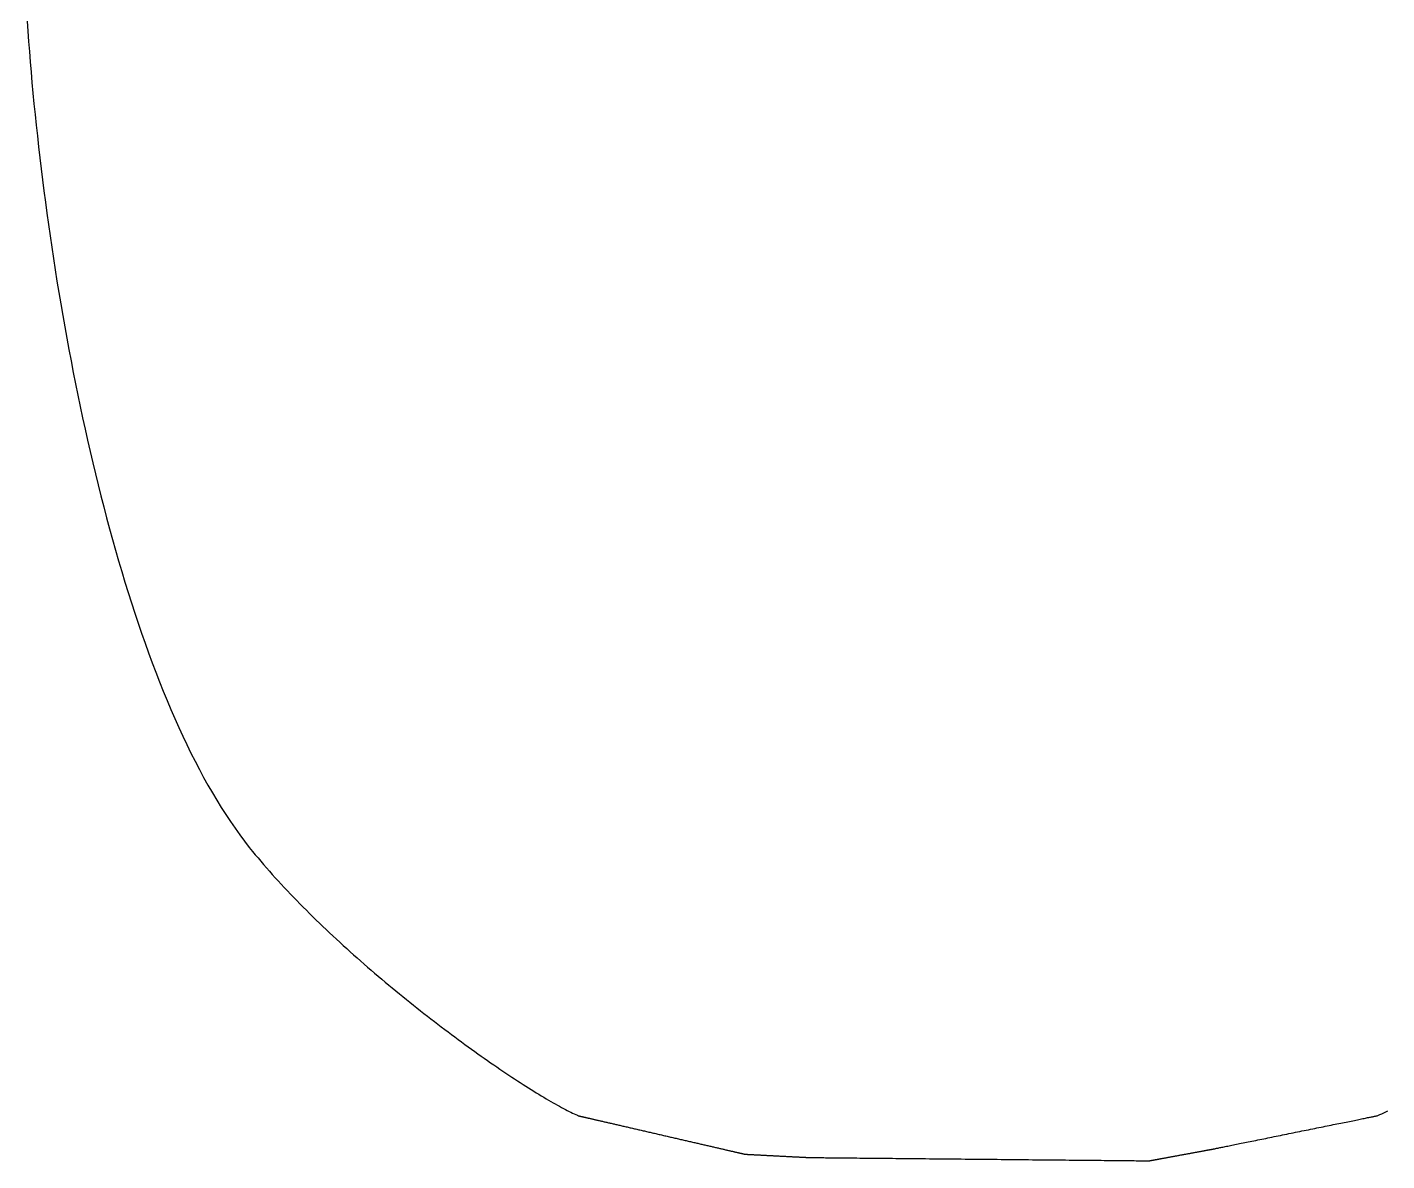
# Model space of a CAD drawing. Extents: x -41.2 to 15.8, y -4.2 to 22.
# Drawn here: x -39.74 to -33.35, y -4.16 to 1.16 of the extents above; entities that cross this region are included whole.
import ezdxf

# ---------------------------------------------------------------- set-up
doc = ezdxf.new("R2010")
doc.units = 0
doc.header["$MEASUREMENT"] = 0
doc.layers.add('LAYER_1', color=7, linetype='CONTINUOUS')

msp = doc.modelspace()

# ---------------------------------------------------------------- linework, layer by layer
at = {"layer": 'LAYER_1'}
for points in [[(-39.7356, 1.18639, 0), (-39.7324, 1.1396, 0), (-39.729, 1.09234, 0), (-39.7254, 1.04462, 0), (-39.7215, 0.99646, 0), (-39.7174, 0.94787, 0), (-39.7131, 0.89888, 0), (-39.7085, 0.8495, 0), (-39.7038, 0.79975, 0), (-39.6987, 0.74964, 0), (-39.6935, 0.6992, 0), (-39.688, 0.64843, 0), (-39.6823, 0.59737, 0), (-39.6764, 0.54602, 0), (-39.6702, 0.4944, 0), (-39.6638, 0.44254, 0), (-39.6572, 0.39044, 0), (-39.6503, 0.33812, 0), (-39.6433, 0.28561, 0), (-39.6359, 0.23292, 0), (-39.6284, 0.18007, 0), (-39.6206, 0.12707, 0), (-39.6126, 0.07394, 0), (-39.6043, 0.02071, 0), (-39.5958, -0.03262, 0), (-39.5871, -0.08603, 0), (-39.5781, -0.13949, 0), (-39.5689, -0.19299, 0), (-39.5595, -0.24652, 0), (-39.5498, -0.30005, 0), (-39.5399, -0.35357, 0), (-39.5298, -0.40707, 0), (-39.5194, -0.46051, 0), (-39.5088, -0.51389, 0), (-39.498, -0.5672, 0), (-39.4869, -0.6204, 0), (-39.4756, -0.67348, 0), (-39.464, -0.72644, 0), (-39.4522, -0.77924, 0), (-39.4402, -0.83187, 0), (-39.4279, -0.88432, 0), (-39.4154, -0.93656, 0), (-39.4027, -0.98858, 0), (-39.3897, -1.04037, 0), (-39.3765, -1.0919, 0), (-39.363, -1.14315, 0), (-39.3493, -1.19412, 0), (-39.3353, -1.24478, 0), (-39.3211, -1.29511, 0), (-39.3067, -1.3451, 0), (-39.292, -1.39474, 0), (-39.2771, -1.44399, 0), (-39.262, -1.49285, 0), (-39.2466, -1.54129, 0), (-39.2309, -1.58931, 0), (-39.215, -1.63688, 0), (-39.1989, -1.68399, 0), (-39.1825, -1.73061, 0), (-39.1659, -1.77673, 0), (-39.149, -1.82234, 0), (-39.1319, -1.86741, 0), (-39.1146, -1.91193, 0), (-39.097, -1.95589, 0), (-39.0791, -1.99925, 0), (-39.0611, -2.04201, 0), (-39.0427, -2.08415, 0), (-39.0241, -2.12566, 0), (-39.0053, -2.1665, 0), (-38.9862, -2.20668, 0), (-38.9669, -2.24616, 0), (-38.9473, -2.28493, 0), (-38.9275, -2.32298, 0), (-38.9075, -2.36028, 0), (-38.8872, -2.39682, 0), (-38.8666, -2.43259, 0), (-38.8458, -2.46756, 0), (-38.8247, -2.50172, 0), (-38.8034, -2.53504, 0), (-38.7818, -2.56752, 0), (-38.76, -2.59913, 0), (-38.738, -2.62987, 0), (-38.7157, -2.6597, 0), (-38.6931, -2.68861, 0), (-38.6777, -2.70769, 0), (-38.665, -2.72307, 0), (-38.6522, -2.73847, 0), (-38.6392, -2.75387, 0), (-38.626, -2.76927, 0), (-38.6127, -2.78468, 0), (-38.5991, -2.80008, 0), (-38.5854, -2.81548, 0), (-38.5716, -2.83088, 0), (-38.5576, -2.84627, 0), (-38.5435, -2.86164, 0), (-38.5292, -2.87701, 0), (-38.5147, -2.89236, 0), (-38.5002, -2.90769, 0), (-38.4855, -2.923, 0), (-38.4706, -2.93829, 0), (-38.4557, -2.95356, 0), (-38.4406, -2.9688, 0), (-38.4255, -2.98401, 0), (-38.4102, -2.99919, 0), (-38.3948, -3.01434, 0), (-38.3793, -3.02945, 0), (-38.3637, -3.04453, 0), (-38.348, -3.05956, 0), (-38.3322, -3.07455, 0), (-38.3164, -3.0895, 0), (-38.3005, -3.1044, 0), (-38.2845, -3.11924, 0), (-38.2684, -3.13404, 0), (-38.2523, -3.14878, 0), (-38.2361, -3.16347, 0), (-38.2198, -3.1781, 0), (-38.2035, -3.19267, 0), (-38.1872, -3.20717, 0), (-38.1708, -3.22161, 0), (-38.1544, -3.23598, 0), (-38.1379, -3.25028, 0), (-38.1214, -3.2645, 0), (-38.1049, -3.27865, 0), (-38.0884, -3.29273, 0), (-38.0718, -3.30672, 0), (-38.0553, -3.32064, 0), (-38.0387, -3.33447, 0), (-38.0221, -3.34821, 0), (-38.0056, -3.36186, 0), (-37.989, -3.37542, 0), (-37.9724, -3.38889, 0), (-37.9559, -3.40227, 0), (-37.9394, -3.41554, 0), (-37.9229, -3.42872, 0), (-37.9065, -3.44179, 0), (-37.89, -3.45476, 0), (-37.8736, -3.46762, 0), (-37.8573, -3.48037, 0), (-37.841, -3.49301, 0), (-37.8247, -3.50553, 0), (-37.8085, -3.51794, 0), (-37.7924, -3.53023, 0), (-37.7763, -3.5424, 0), (-37.7603, -3.55444, 0), (-37.7444, -3.56636, 0), (-37.7286, -3.57815, 0), (-37.7128, -3.58982, 0), (-37.6971, -3.60134, 0), (-37.6815, -3.61274, 0), (-37.666, -3.62399, 0), (-37.6507, -3.63511, 0), (-37.6354, -3.64608, 0), (-37.6202, -3.65691, 0), (-37.6051, -3.6676, 0), (-37.5902, -3.67813, 0), (-37.5753, -3.68852, 0), (-37.5607, -3.69875, 0), (-37.5461, -3.70882, 0), (-37.5317, -3.71874, 0), (-37.5174, -3.7285, 0), (-37.5032, -3.73809, 0), (-37.4892, -3.74752, 0), (-37.4754, -3.75678, 0), (-37.4617, -3.76587, 0), (-37.4482, -3.77479, 0), (-37.4348, -3.78354, 0), (-37.4216, -3.79211, 0), (-37.4086, -3.8005, 0), (-37.3958, -3.80871, 0), (-37.3831, -3.81673, 0), (-37.3707, -3.82457, 0), (-37.3584, -3.83223, 0), (-37.3463, -3.83969, 0), (-37.3345, -3.84696, 0), (-37.3228, -3.85403, 0), (-37.3114, -3.86091, 0), (-37.3002, -3.86759, 0), (-37.2891, -3.87406, 0), (-37.2784, -3.88033, 0), (-37.2678, -3.8864, 0), (-37.2575, -3.89225, 0), (-37.2474, -3.8979, 0), (-37.2376, -3.90333, 0), (-37.228, -3.90854, 0), (-37.2186, -3.91354, 0), (-37.2095, -3.91832, 0), (-37.2007, -3.92287, 0), (-37.1921, -3.9272, 0), (-37.1838, -3.9313, 0), (-37.1758, -3.93518, 0), (-37.1681, -3.93882, 0), (-37.1606, -3.94222, 0), (-37.1535, -3.94539, 0), (-37.1475, -3.94792, 0), (-37.1475, -3.94794, 0), (-37.1473, -3.94797, 0), (-37.1471, -3.94803, 0), (-37.1467, -3.94811, 0), (-37.1463, -3.94821, 0), (-37.1457, -3.94834, 0), (-37.1451, -3.94848, 0), (-37.1444, -3.94865, 0), (-37.1436, -3.94884, 0), (-37.1427, -3.94904, 0), (-37.1417, -3.94927, 0), (-37.1406, -3.94952, 0), (-37.1394, -3.94979, 0), (-37.1382, -3.95008, 0), (-37.1369, -3.95038, 0), (-37.1354, -3.95071, 0), (-37.1339, -3.95106, 0), (-37.1324, -3.95142, 0), (-37.1307, -3.95181, 0), (-37.129, -3.95221, 0), (-37.1271, -3.95263, 0), (-37.1252, -3.95307, 0), (-37.1232, -3.95352, 0), (-37.1212, -3.954, 0), (-37.1191, -3.95449, 0), (-37.1168, -3.955, 0), (-37.1146, -3.95553, 0), (-37.1122, -3.95607, 0), (-37.1098, -3.95663, 0), (-37.1073, -3.95721, 0), (-37.1047, -3.9578, 0), (-37.1021, -3.95841, 0), (-37.0993, -3.95904, 0), (-37.0966, -3.95968, 0), (-37.0937, -3.96033, 0), (-37.0908, -3.96101, 0), (-37.0878, -3.96169, 0), (-37.0848, -3.9624, 0), (-37.0817, -3.96311, 0), (-37.0785, -3.96384, 0), (-37.0753, -3.96459, 0), (-37.072, -3.96535, 0), (-37.0686, -3.96612, 0), (-37.0652, -3.96691, 0), (-37.0618, -3.96771, 0), (-37.0582, -3.96852, 0), (-37.0546, -3.96935, 0), (-37.051, -3.97019, 0), (-37.0473, -3.97104, 0), (-37.0436, -3.9719, 0), (-37.0398, -3.97278, 0), (-37.0359, -3.97367, 0), (-37.032, -3.97457, 0), (-37.0281, -3.97548, 0), (-37.0241, -3.9764, 0), (-37.02, -3.97734, 0), (-37.0159, -3.97828, 0), (-37.0118, -3.97924, 0), (-37.0076, -3.98021, 0), (-37.0033, -3.98118, 0), (-36.9991, -3.98217, 0), (-36.9947, -3.98317, 0), (-36.9904, -3.98418, 0), (-36.986, -3.98519, 0), (-36.9815, -3.98622, 0), (-36.977, -3.98725, 0), (-36.9725, -3.9883, 0), (-36.9679, -3.98935, 0), (-36.9633, -3.99041, 0), (-36.9587, -3.99148, 0), (-36.954, -3.99256, 0), (-36.9493, -3.99364, 0), (-36.9446, -3.99474, 0), (-36.9398, -3.99584, 0), (-36.935, -3.99694, 0), (-36.9302, -3.99806, 0), (-36.9253, -3.99918, 0), (-36.9204, -4.00031, 0), (-36.9155, -4.00144, 0), (-36.9105, -4.00259, 0), (-36.9056, -4.00373, 0), (-36.9006, -4.00489, 0), (-36.8955, -4.00605, 0), (-36.8905, -4.00721, 0), (-36.8854, -4.00838, 0), (-36.8803, -4.00955, 0), (-36.8752, -4.01073, 0), (-36.8701, -4.01192, 0), (-36.8649, -4.0131, 0), (-36.8598, -4.0143, 0), (-36.8546, -4.01549, 0), (-36.8494, -4.01669, 0), (-36.8442, -4.0179, 0), (-36.8389, -4.0191, 0), (-36.8337, -4.02031, 0), (-36.8284, -4.02153, 0), (-36.8232, -4.02274, 0), (-36.8179, -4.02396, 0), (-36.8126, -4.02518, 0), (-36.8073, -4.02641, 0), (-36.802, -4.02763, 0), (-36.7966, -4.02886, 0), (-36.7913, -4.03009, 0), (-36.786, -4.03132, 0), (-36.7807, -4.03255, 0), (-36.7753, -4.03378, 0), (-36.77, -4.03501, 0), (-36.7646, -4.03624, 0), (-36.7593, -4.03748, 0), (-36.7539, -4.03871, 0), (-36.7486, -4.03994, 0), (-36.7432, -4.04118, 0), (-36.7379, -4.04241, 0), (-36.7326, -4.04364, 0), (-36.7272, -4.04487, 0), (-36.7219, -4.0461, 0), (-36.7166, -4.04733, 0), (-36.7113, -4.04855, 0), (-36.7059, -4.04978, 0), (-36.7006, -4.051, 0), (-36.6954, -4.05222, 0), (-36.6901, -4.05344, 0), (-36.6848, -4.05466, 0), (-36.6795, -4.05587, 0), (-36.6743, -4.05708, 0), (-36.6691, -4.05829, 0), (-36.6638, -4.05949, 0), (-36.6586, -4.06069, 0), (-36.6535, -4.06189, 0), (-36.6483, -4.06308, 0), (-36.6431, -4.06426, 0), (-36.638, -4.06545, 0), (-36.6329, -4.06663, 0), (-36.6278, -4.0678, 0), (-36.6228, -4.06897, 0), (-36.6177, -4.07013, 0), (-36.6127, -4.07129, 0), (-36.6077, -4.07244, 0), (-36.6027, -4.07359, 0), (-36.5978, -4.07473, 0), (-36.5929, -4.07586, 0), (-36.588, -4.07699, 0), (-36.5831, -4.07811, 0), (-36.5783, -4.07923, 0), (-36.5735, -4.08033, 0), (-36.5687, -4.08143, 0), (-36.564, -4.08252, 0), (-36.5593, -4.08361, 0), (-36.5546, -4.08469, 0), (-36.55, -4.08575, 0), (-36.5454, -4.08681, 0), (-36.5408, -4.08786, 0), (-36.5363, -4.08891, 0), (-36.5318, -4.08994, 0), (-36.5274, -4.09097, 0), (-36.523, -4.09198, 0), (-36.5186, -4.09299, 0), (-36.5143, -4.09398, 0), (-36.51, -4.09497, 0), (-36.5058, -4.09594, 0), (-36.5016, -4.09691, 0), (-36.4975, -4.09786, 0), (-36.4934, -4.09881, 0), (-36.4893, -4.09974, 0), (-36.4854, -4.10066, 0), (-36.4814, -4.10157, 0), (-36.4775, -4.10247, 0), (-36.4737, -4.10336, 0), (-36.4699, -4.10423, 0), (-36.4661, -4.1051, 0), (-36.4624, -4.10595, 0), (-36.4588, -4.10678, 0), (-36.4552, -4.10761, 0), (-36.4517, -4.10842, 0), (-36.4483, -4.10922, 0), (-36.4449, -4.11, 0), (-36.4415, -4.11077, 0), (-36.4382, -4.11153, 0), (-36.435, -4.11227, 0), (-36.4319, -4.113, 0), (-36.4288, -4.11372, 0), (-36.4257, -4.11442, 0), (-36.4228, -4.1151, 0), (-36.4198, -4.11577, 0), (-36.417, -4.11643, 0), (-36.4142, -4.11706, 0), (-36.4115, -4.11769, 0), (-36.4089, -4.11829, 0), (-36.4063, -4.11889, 0), (-36.4039, -4.11946, 0), (-36.4014, -4.12002, 0), (-36.3991, -4.12056, 0), (-36.3968, -4.12108, 0), (-36.3946, -4.12159, 0), (-36.3925, -4.12208, 0), (-36.3904, -4.12255, 0), (-36.3885, -4.12301, 0), (-36.3866, -4.12344, 0), (-36.3848, -4.12386, 0), (-36.383, -4.12426, 0), (-36.3814, -4.12464, 0), (-36.3798, -4.12501, 0), (-36.3783, -4.12535, 0), (-36.3769, -4.12567, 0), (-36.3756, -4.12598, 0), (-36.3744, -4.12626, 0), (-36.3732, -4.12653, 0), (-36.3721, -4.12677, 0), (-36.3712, -4.127, 0), (-36.3703, -4.1272, 0), (-36.3695, -4.12739, 0), (-36.3688, -4.12755, 0), (-36.3682, -4.12769, 0), (-36.3676, -4.12781, 0), (-36.3672, -4.12791, 0), (-36.3669, -4.12799, 0), (-36.3666, -4.12805, 0), (-36.3665, -4.12808, 0), (-36.3664, -4.12809, 0)], [(-34.1702, -4.10383, 0), (-34.1701, -4.10379, 0), (-34.1695, -4.10369, 0), (-34.1687, -4.10351, 0), (-34.1675, -4.10326, 0), (-34.1659, -4.10295, 0), (-34.164, -4.10257, 0), (-34.1618, -4.10212, 0), (-34.1593, -4.10162, 0), (-34.1565, -4.10104, 0), (-34.1534, -4.10041, 0), (-34.15, -4.09972, 0), (-34.1463, -4.09897, 0), (-34.1423, -4.09816, 0), (-34.1381, -4.0973, 0), (-34.1335, -4.09638, 0), (-34.1288, -4.09541, 0), (-34.1237, -4.09438, 0), (-34.1184, -4.09331, 0), (-34.1129, -4.09218, 0), (-34.1071, -4.09101, 0), (-34.1011, -4.08979, 0), (-34.0948, -4.08852, 0), (-34.0884, -4.08721, 0), (-34.0817, -4.08586, 0), (-34.0748, -4.08446, 0), (-34.0678, -4.08303, 0), (-34.0605, -4.08155, 0), (-34.053, -4.08004, 0), (-34.0454, -4.07849, 0), (-34.0376, -4.0769, 0), (-34.0296, -4.07528, 0), (-34.0214, -4.07363, 0), (-34.0131, -4.07194, 0), (-34.0047, -4.07023, 0), (-33.9961, -4.06848, 0), (-33.9874, -4.06671, 0), (-33.9785, -4.06491, 0), (-33.9695, -4.06308, 0), (-33.9604, -4.06123, 0), (-33.9512, -4.05936, 0), (-33.9418, -4.05747, 0), (-33.9324, -4.05556, 0), (-33.9229, -4.05362, 0), (-33.9133, -4.05167, 0), (-33.9036, -4.04971, 0), (-33.8938, -4.04773, 0), (-33.884, -4.04573, 0), (-33.8741, -4.04372, 0), (-33.8642, -4.0417, 0), (-33.8542, -4.03967, 0), (-33.8441, -4.03764, 0), (-33.8341, -4.03559, 0), (-33.8239, -4.03354, 0), (-33.8138, -4.03148, 0), (-33.8037, -4.02942, 0), (-33.7935, -4.02736, 0), (-33.7833, -4.0253, 0), (-33.7732, -4.02323, 0), (-33.763, -4.02117, 0), (-33.7529, -4.01911, 0), (-33.7427, -4.01706, 0), (-33.7326, -4.01501, 0), (-33.7226, -4.01296, 0), (-33.7126, -4.01093, 0), (-33.7026, -4.0089, 0), (-33.6926, -4.00689, 0), (-33.6828, -4.00488, 0), (-33.673, -4.00289, 0), (-33.6632, -4.00092, 0), (-33.6536, -3.99896, 0), (-33.644, -3.99701, 0), (-33.6345, -3.99508, 0), (-33.6251, -3.99318, 0), (-33.6158, -3.99129, 0), (-33.6066, -3.98943, 0), (-33.5976, -3.98759, 0), (-33.5886, -3.98577, 0), (-33.5798, -3.98398, 0), (-33.5711, -3.98222, 0), (-33.5625, -3.98048, 0), (-33.5541, -3.97877, 0), (-33.5459, -3.9771, 0), (-33.5378, -3.97546, 0), (-33.5299, -3.97385, 0), (-33.5221, -3.97227, 0), (-33.5145, -3.97073, 0), (-33.5071, -3.96923, 0), (-33.4999, -3.96777, 0), (-33.4929, -3.96635, 0), (-33.4861, -3.96497, 0), (-33.4795, -3.96363, 0), (-33.4731, -3.96233, 0), (-33.467, -3.96108, 0), (-33.461, -3.95988, 0), (-33.4553, -3.95872, 0), (-33.4499, -3.95761, 0), (-33.4447, -3.95655, 0), (-33.4397, -3.95554, 0), (-33.435, -3.95459, 0), (-33.4306, -3.95369, 0), (-33.4264, -3.95284, 0), (-33.4225, -3.95205, 0), (-33.4189, -3.95132, 0), (-33.4156, -3.95065, 0), (-33.4126, -3.95004, 0), (-33.4099, -3.94949, 0), (-33.4075, -3.949, 0), (-33.4054, -3.94858, 0), (-33.4036, -3.94822, 0), (-33.4022, -3.94793, 0), (-33.4011, -3.9477, 0), (-33.4003, -3.94755, 0), (-33.3999, -3.94747, 0), (-33.3967, -3.9461, 0), (-33.3875, -3.94202, 0), (-33.3782, -3.93789, 0), (-33.3689, -3.93369, 0), (-33.3595, -3.92943, 0), (-33.3501, -3.92511, 0)], [(-36.0664, -4.14351, 0), (-36.0662, -4.14351, 0), (-36.0653, -4.14352, 0), (-36.0638, -4.14354, 0), (-36.0618, -4.14356, 0), (-36.0592, -4.14358, 0), (-36.0561, -4.14361, 0), (-36.0524, -4.14365, 0), (-36.0482, -4.14369, 0), (-36.0435, -4.14373, 0), (-36.0383, -4.14378, 0), (-36.0326, -4.14384, 0), (-36.0264, -4.1439, 0), (-36.0197, -4.14396, 0), (-36.0125, -4.14403, 0), (-36.0049, -4.1441, 0), (-35.9968, -4.14418, 0), (-35.9883, -4.14427, 0), (-35.9793, -4.14435, 0), (-35.97, -4.14444, 0), (-35.9602, -4.14454, 0), (-35.95, -4.14464, 0), (-35.9393, -4.14474, 0), (-35.9284, -4.14484, 0), (-35.917, -4.14495, 0), (-35.9052, -4.14507, 0), (-35.8931, -4.14518, 0), (-35.8807, -4.1453, 0), (-35.8679, -4.14543, 0), (-35.8548, -4.14555, 0), (-35.8413, -4.14568, 0), (-35.8276, -4.14582, 0), (-35.8135, -4.14595, 0), (-35.7991, -4.14609, 0), (-35.7845, -4.14623, 0), (-35.7696, -4.14638, 0), (-35.7544, -4.14652, 0), (-35.7389, -4.14667, 0), (-35.7233, -4.14682, 0), (-35.7073, -4.14698, 0), (-35.6912, -4.14713, 0), (-35.6748, -4.14729, 0), (-35.6582, -4.14745, 0), (-35.6414, -4.14761, 0), (-35.6244, -4.14778, 0), (-35.6073, -4.14794, 0), (-35.5899, -4.14811, 0), (-35.5724, -4.14828, 0), (-35.5548, -4.14845, 0), (-35.537, -4.14862, 0), (-35.519, -4.1488, 0), (-35.501, -4.14897, 0), (-35.4828, -4.14915, 0), (-35.4645, -4.14932, 0), (-35.4461, -4.1495, 0), (-35.4276, -4.14968, 0), (-35.4091, -4.14986, 0), (-35.3905, -4.15004, 0), (-35.3718, -4.15022, 0), (-35.353, -4.1504, 0), (-35.3343, -4.15058, 0), (-35.3155, -4.15076, 0), (-35.2966, -4.15094, 0), (-35.2778, -4.15112, 0), (-35.2589, -4.15131, 0), (-35.2401, -4.15149, 0), (-35.2212, -4.15167, 0), (-35.2024, -4.15185, 0), (-35.1837, -4.15203, 0), (-35.1649, -4.15221, 0), (-35.1462, -4.15239, 0), (-35.1276, -4.15257, 0), (-35.1091, -4.15275, 0), (-35.0906, -4.15293, 0), (-35.0722, -4.15311, 0), (-35.0539, -4.15329, 0), (-35.0357, -4.15346, 0), (-35.0177, -4.15364, 0), (-34.9997, -4.15381, 0), (-34.9819, -4.15398, 0), (-34.9643, -4.15415, 0), (-34.9468, -4.15432, 0), (-34.9294, -4.15449, 0), (-34.9123, -4.15465, 0), (-34.8953, -4.15482, 0), (-34.8785, -4.15498, 0), (-34.8619, -4.15514, 0), (-34.8455, -4.1553, 0), (-34.8294, -4.15545, 0), (-34.8134, -4.15561, 0), (-34.7978, -4.15576, 0), (-34.7823, -4.15591, 0), (-34.7671, -4.15605, 0), (-34.7522, -4.1562, 0), (-34.7376, -4.15634, 0), (-34.7232, -4.15648, 0), (-34.7091, -4.15661, 0), (-34.6954, -4.15675, 0), (-34.6819, -4.15688, 0), (-34.6688, -4.157, 0), (-34.656, -4.15713, 0), (-34.6436, -4.15725, 0), (-34.6315, -4.15736, 0), (-34.6197, -4.15748, 0), (-34.6083, -4.15759, 0), (-34.5974, -4.15769, 0), (-34.5867, -4.1578, 0), (-34.5765, -4.15789, 0), (-34.5667, -4.15799, 0), (-34.5574, -4.15808, 0), (-34.5484, -4.15817, 0), (-34.5399, -4.15825, 0), (-34.5318, -4.15833, 0), (-34.5242, -4.1584, 0), (-34.517, -4.15847, 0), (-34.5103, -4.15853, 0), (-34.5041, -4.15859, 0), (-34.4984, -4.15865, 0), (-34.4932, -4.1587, 0), (-34.4885, -4.15875, 0), (-34.4843, -4.15879, 0), (-34.4806, -4.15882, 0), (-34.4775, -4.15885, 0), (-34.4749, -4.15888, 0), (-34.4729, -4.1589, 0), (-34.4714, -4.15891, 0), (-34.4705, -4.15892, 0), (-34.4702, -4.15892, 0)]]:
    msp.add_polyline3d(points, dxfattribs=at)
at = {"layer": 'LAYER_1', "color": 250}
for points in [[(-36.3664, -4.12809, 0), (-36.3664, -4.12809, 0), (-36.3662, -4.1281, 0), (-36.3659, -4.12812, 0), (-36.3656, -4.12814, 0), (-36.3651, -4.12816, 0), (-36.3645, -4.12819, 0), (-36.3638, -4.12823, 0), (-36.363, -4.12827, 0), (-36.3621, -4.12831, 0), (-36.3612, -4.12836, 0), (-36.3601, -4.12842, 0), (-36.3589, -4.12848, 0), (-36.3577, -4.12854, 0), (-36.3563, -4.12861, 0), (-36.3549, -4.12869, 0), (-36.3534, -4.12876, 0), (-36.3518, -4.12885, 0), (-36.3501, -4.12893, 0), (-36.3483, -4.12902, 0), (-36.3465, -4.12912, 0), (-36.3445, -4.12922, 0), (-36.3426, -4.12932, 0), (-36.3405, -4.12942, 0), (-36.3383, -4.12953, 0), (-36.3361, -4.12965, 0), (-36.3339, -4.12977, 0), (-36.3315, -4.12989, 0), (-36.3291, -4.13001, 0), (-36.3267, -4.13014, 0), (-36.3241, -4.13027, 0), (-36.3215, -4.1304, 0), (-36.3189, -4.13053, 0), (-36.3162, -4.13067, 0), (-36.3134, -4.13081, 0), (-36.3106, -4.13096, 0), (-36.3078, -4.13111, 0), (-36.3049, -4.13125, 0), (-36.3019, -4.13141, 0), (-36.2989, -4.13156, 0), (-36.2959, -4.13172, 0), (-36.2928, -4.13187, 0), (-36.2897, -4.13203, 0), (-36.2866, -4.1322, 0), (-36.2834, -4.13236, 0), (-36.2801, -4.13253, 0), (-36.2769, -4.13269, 0), (-36.2736, -4.13286, 0), (-36.2703, -4.13303, 0), (-36.2669, -4.13321, 0), (-36.2636, -4.13338, 0), (-36.2602, -4.13355, 0), (-36.2567, -4.13373, 0), (-36.2533, -4.13391, 0), (-36.2499, -4.13408, 0), (-36.2464, -4.13426, 0), (-36.2429, -4.13444, 0), (-36.2394, -4.13462, 0), (-36.2359, -4.1348, 0), (-36.2324, -4.13498, 0), (-36.2288, -4.13516, 0), (-36.2253, -4.13535, 0), (-36.2218, -4.13553, 0), (-36.2182, -4.13571, 0), (-36.2147, -4.13589, 0), (-36.2111, -4.13607, 0), (-36.2076, -4.13626, 0), (-36.2041, -4.13644, 0), (-36.2005, -4.13662, 0), (-36.197, -4.1368, 0), (-36.1935, -4.13698, 0), (-36.19, -4.13716, 0), (-36.1865, -4.13734, 0), (-36.183, -4.13752, 0), (-36.1796, -4.1377, 0), (-36.1761, -4.13787, 0), (-36.1727, -4.13805, 0), (-36.1693, -4.13822, 0), (-36.166, -4.1384, 0), (-36.1626, -4.13857, 0), (-36.1593, -4.13874, 0), (-36.156, -4.13891, 0), (-36.1527, -4.13907, 0), (-36.1495, -4.13924, 0), (-36.1463, -4.1394, 0), (-36.1432, -4.13957, 0), (-36.1401, -4.13973, 0), (-36.137, -4.13989, 0), (-36.1339, -4.14004, 0), (-36.1309, -4.1402, 0), (-36.128, -4.14035, 0), (-36.1251, -4.1405, 0), (-36.1222, -4.14064, 0), (-36.1194, -4.14079, 0), (-36.1167, -4.14093, 0), (-36.114, -4.14107, 0), (-36.1113, -4.1412, 0), (-36.1088, -4.14134, 0), (-36.1062, -4.14147, 0), (-36.1038, -4.14159, 0), (-36.1014, -4.14172, 0), (-36.099, -4.14184, 0), (-36.0967, -4.14195, 0), (-36.0945, -4.14207, 0), (-36.0924, -4.14218, 0), (-36.0903, -4.14228, 0), (-36.0883, -4.14239, 0), (-36.0864, -4.14248, 0), (-36.0846, -4.14258, 0), (-36.0828, -4.14267, 0), (-36.0811, -4.14276, 0), (-36.0795, -4.14284, 0), (-36.078, -4.14292, 0), (-36.0766, -4.14299, 0), (-36.0752, -4.14306, 0), (-36.074, -4.14312, 0), (-36.0728, -4.14318, 0), (-36.0717, -4.14324, 0), (-36.0708, -4.14329, 0), (-36.0699, -4.14333, 0), (-36.0691, -4.14338, 0), (-36.0684, -4.14341, 0), (-36.0678, -4.14344, 0), (-36.0673, -4.14347, 0), (-36.0669, -4.14349, 0), (-36.0667, -4.1435, 0), (-36.0665, -4.14351, 0), (-36.0664, -4.14351, 0)], [(-34.4702, -4.15892, 0), (-34.4702, -4.15891, 0), (-34.47, -4.15888, 0), (-34.4698, -4.15883, 0), (-34.4694, -4.15876, 0), (-34.4689, -4.15867, 0), (-34.4683, -4.15856, 0), (-34.4676, -4.15844, 0), (-34.4668, -4.15829, 0), (-34.4659, -4.15813, 0), (-34.465, -4.15795, 0), (-34.4639, -4.15775, 0), (-34.4627, -4.15754, 0), (-34.4615, -4.15731, 0), (-34.4601, -4.15706, 0), (-34.4587, -4.1568, 0), (-34.4572, -4.15652, 0), (-34.4556, -4.15622, 0), (-34.4539, -4.15591, 0), (-34.4521, -4.15559, 0), (-34.4503, -4.15525, 0), (-34.4484, -4.1549, 0), (-34.4464, -4.15453, 0), (-34.4443, -4.15415, 0), (-34.4422, -4.15376, 0), (-34.44, -4.15336, 0), (-34.4377, -4.15294, 0), (-34.4353, -4.15251, 0), (-34.4329, -4.15207, 0), (-34.4305, -4.15162, 0), (-34.4279, -4.15115, 0), (-34.4254, -4.15068, 0), (-34.4227, -4.15019, 0), (-34.42, -4.1497, 0), (-34.4173, -4.14919, 0), (-34.4145, -4.14867, 0), (-34.4116, -4.14815, 0), (-34.4087, -4.14762, 0), (-34.4057, -4.14708, 0), (-34.4028, -4.14653, 0), (-34.3997, -4.14597, 0), (-34.3966, -4.1454, 0), (-34.3935, -4.14483, 0), (-34.3904, -4.14425, 0), (-34.3872, -4.14366, 0), (-34.3839, -4.14307, 0), (-34.3807, -4.14247, 0), (-34.3774, -4.14187, 0), (-34.3741, -4.14126, 0), (-34.3707, -4.14065, 0), (-34.3674, -4.14003, 0), (-34.364, -4.1394, 0), (-34.3606, -4.13878, 0), (-34.3571, -4.13815, 0), (-34.3537, -4.13751, 0), (-34.3502, -4.13687, 0), (-34.3467, -4.13623, 0), (-34.3432, -4.13559, 0), (-34.3397, -4.13495, 0), (-34.3362, -4.1343, 0), (-34.3326, -4.13365, 0), (-34.3291, -4.133, 0), (-34.3256, -4.13235, 0), (-34.322, -4.1317, 0), (-34.3185, -4.13105, 0), (-34.3149, -4.1304, 0), (-34.3114, -4.12975, 0), (-34.3079, -4.1291, 0), (-34.3043, -4.12845, 0), (-34.3008, -4.12781, 0), (-34.2973, -4.12716, 0), (-34.2938, -4.12652, 0), (-34.2903, -4.12588, 0), (-34.2868, -4.12524, 0), (-34.2834, -4.12461, 0), (-34.2799, -4.12397, 0), (-34.2765, -4.12335, 0), (-34.2731, -4.12272, 0), (-34.2698, -4.12211, 0), (-34.2664, -4.12149, 0), (-34.2631, -4.12088, 0), (-34.2598, -4.12028, 0), (-34.2566, -4.11968, 0), (-34.2533, -4.11909, 0), (-34.2501, -4.1185, 0), (-34.247, -4.11792, 0), (-34.2439, -4.11735, 0), (-34.2408, -4.11678, 0), (-34.2377, -4.11623, 0), (-34.2348, -4.11568, 0), (-34.2318, -4.11513, 0), (-34.2289, -4.1146, 0), (-34.226, -4.11408, 0), (-34.2232, -4.11356, 0), (-34.2205, -4.11306, 0), (-34.2178, -4.11256, 0), (-34.2151, -4.11208, 0), (-34.2126, -4.1116, 0), (-34.21, -4.11114, 0), (-34.2076, -4.11068, 0), (-34.2052, -4.11024, 0), (-34.2028, -4.10981, 0), (-34.2005, -4.10939, 0), (-34.1983, -4.10899, 0), (-34.1962, -4.1086, 0), (-34.1941, -4.10822, 0), (-34.1921, -4.10785, 0), (-34.1902, -4.1075, 0), (-34.1884, -4.10716, 0), (-34.1866, -4.10684, 0), (-34.1849, -4.10653, 0), (-34.1833, -4.10623, 0), (-34.1818, -4.10595, 0), (-34.1804, -4.10569, 0), (-34.179, -4.10544, 0), (-34.1778, -4.10521, 0), (-34.1766, -4.105, 0), (-34.1755, -4.1048, 0), (-34.1746, -4.10462, 0), (-34.1737, -4.10446, 0), (-34.1729, -4.10431, 0), (-34.1722, -4.10419, 0), (-34.1716, -4.10408, 0), (-34.1711, -4.10399, 0), (-34.1707, -4.10392, 0), (-34.1705, -4.10387, 0), (-34.1703, -4.10384, 0), (-34.1702, -4.10383, 0)]]:
    msp.add_polyline3d(points, dxfattribs=at)

doc.saveas('drawing.dxf')
